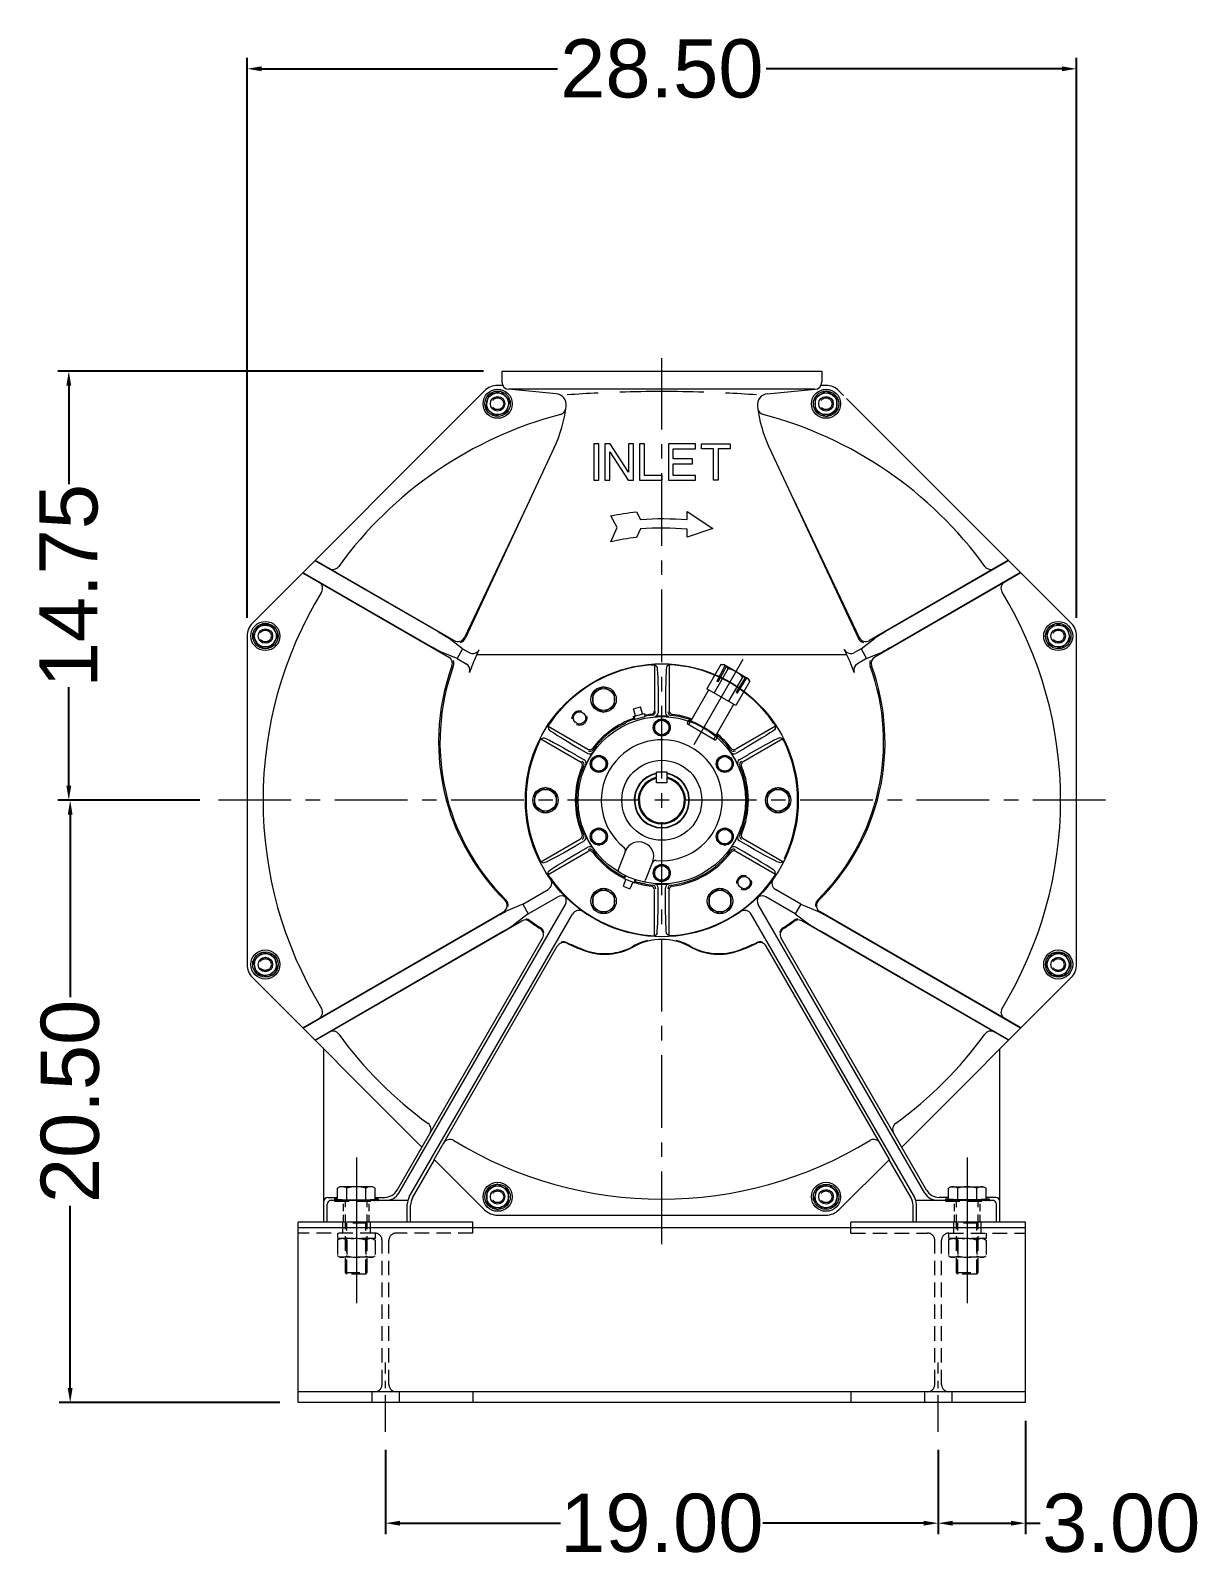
# Model space of a CAD drawing. Header units: inches. Extents: x -48 to 250, y -21 to 207.
# Drawn here: x 155.4 to 195.6, y 77.1 to 129.7 of the extents above; entities that cross this region are included whole.
import ezdxf

# ---------------------------------------------------------------- set-up
doc = ezdxf.new("R2010")
doc.units = ezdxf.units.IN
doc.header["$MEASUREMENT"] = 0
doc.linetypes.add('CENTER', pattern=[2, 1.25, -0.25, 0.25, -0.25])
doc.linetypes.add('HIDDEN', pattern=[0.375, 0.25, -0.125])
doc.layers.get('Defpoints').update_dxf_attribs({"lineweight": 5})
for name, color, linetype, lineweight in [('CEN', 3, 'CENTER', 5), ('CEN-HIDE', 3, 'CENTER', 5), ('HID', 6, 'HIDDEN', 5), ('HID-HIDE', 6, 'HIDDEN', 5), ('OBJ', 7, 'Continuous', 5)]:
    doc.layers.add(name, color=color, linetype=linetype, lineweight=lineweight)
doc.styles.get("Standard").update_dxf_attribs({"font": 'arial.ttf'})
doc.dimstyles.new('STANDARD 2 PLCS$0', dxfattribs={"dimtxt": 1, "dimasz": 0.5, "dimexe": 0.375, "dimexo": 0.625, "dimgap": 0.2, "dimtad": 0, "dimzin": 4, "dimdsep": 46, "dimtxsty": 'Standard', "dimcen": 0.09, "dimaunit": 1, "dimadec": 0, "dimazin": 1, "dimtfac": 1, "dimtofl": 0, "dimtmove": 0, "dimatfit": 3, "dimfxl": 1, "dimtolj": 1, "dimtzin": 4, "dimarcsym": 0})

# ---------------------------------------------------------------- blocks, each defined once
blk = doc.blocks.new('*D79')
at = {"color": 0, "lineweight": -2, "transparency": 16777216}
for p, q in [((167.646, 80.934), (167.646, 78.039)), ((186.646, 80.934), (186.646, 78.039)), ((168.146, 78.414), (173.669, 78.414)), ((186.146, 78.414), (180.623, 78.414))]:
    blk.add_line(p, q, dxfattribs=at)
at = {"color": 0, "transparency": 16777216}
for points in [[(168.146, 78.497), (168.146, 78.331), (167.646, 78.414)], [(186.146, 78.497), (186.146, 78.331), (186.646, 78.414)]]:
    blk.add_solid(points, dxfattribs=at)
at = {"layer": 'Defpoints', "color": 0, "transparency": 16777216}
for p in [(167.646, 81.559), (186.646, 81.559), (186.646, 78.414)]:
    blk.add_point(p, dxfattribs=at)
at = {"color": 0, "lineweight": 5, "transparency": 16777216, "insert": (177.146, 78.414), "char_height": 2, "attachment_point": 5}
blk.add_mtext('\\A1;19.00', dxfattribs=at)
blk = doc.blocks.new('*D80')
at = {"color": 0, "lineweight": -2, "transparency": 16777216}
for p, q in [((189.646, 81.934), (189.646, 78.039)), ((186.646, 80.934), (186.646, 78.039)), ((187.146, 78.414), (189.146, 78.414)), ((189.646, 78.414), (190.146, 78.414))]:
    blk.add_line(p, q, dxfattribs=at)
at = {"color": 0, "transparency": 16777216}
for points in [[(187.146, 78.497), (187.146, 78.331), (186.646, 78.414)], [(189.146, 78.497), (189.146, 78.331), (189.646, 78.414)]]:
    blk.add_solid(points, dxfattribs=at)
at = {"layer": 'Defpoints', "color": 0, "transparency": 16777216}
for p in [(189.646, 82.559), (186.646, 81.559), (189.646, 78.414)]:
    blk.add_point(p, dxfattribs=at)
at = {"color": 0, "lineweight": 5, "transparency": 16777216, "insert": (192.94, 78.414), "char_height": 2, "attachment_point": 5}
blk.add_mtext('\\A1;3.00', dxfattribs=at)
blk = doc.blocks.new('*D84')
at = {"color": 0, "lineweight": -2, "transparency": 16777216}
for p, q in [((171.021, 118.009), (156.387, 118.009)), ((156.762, 117.509), (156.762, 114.122)), ((156.762, 103.759), (156.762, 107.146)), ((161.264, 103.259), (156.387, 103.259))]:
    blk.add_line(p, q, dxfattribs=at)
at = {"color": 0, "transparency": 16777216}
for points in [[(156.679, 117.509), (156.845, 117.509), (156.762, 118.009)], [(156.679, 103.759), (156.845, 103.759), (156.762, 103.259)]]:
    blk.add_solid(points, dxfattribs=at)
at = {"layer": 'Defpoints', "color": 0, "transparency": 16777216}
for p in [(171.646, 118.009), (156.762, 103.259), (161.889, 103.259)]:
    blk.add_point(p, dxfattribs=at)
at = {"color": 0, "lineweight": 5, "transparency": 16777216, "insert": (156.762, 110.634), "char_height": 2, "attachment_point": 5, "rotation": 90}
blk.add_mtext('\\A1;14.75', dxfattribs=at)
blk = doc.blocks.new('*D85')
at = {"color": 0, "lineweight": -2, "transparency": 16777216}
for p, q in [((161.264, 103.259), (156.434, 103.259)), ((156.809, 102.759), (156.809, 96.497)), ((156.809, 83.059), (156.809, 89.321)), ((164.021, 82.559), (156.434, 82.559))]:
    blk.add_line(p, q, dxfattribs=at)
at = {"color": 0, "transparency": 16777216}
for points in [[(156.726, 102.759), (156.892, 102.759), (156.809, 103.259)], [(156.726, 83.059), (156.892, 83.059), (156.809, 82.559)]]:
    blk.add_solid(points, dxfattribs=at)
at = {"layer": 'Defpoints', "color": 0, "transparency": 16777216}
for p in [(161.889, 103.259), (156.809, 82.559), (164.646, 82.559)]:
    blk.add_point(p, dxfattribs=at)
at = {"color": 0, "lineweight": 5, "transparency": 16777216, "insert": (156.809, 92.909), "char_height": 2, "attachment_point": 5, "rotation": 90}
blk.add_mtext('\\A1;20.50', dxfattribs=at)
blk = doc.blocks.new('*D86')
at = {"color": 0, "lineweight": -2, "transparency": 16777216}
for p, q in [((162.889, 109.528), (162.889, 128.772)), ((163.389, 128.397), (173.558, 128.397)), ((190.903, 128.397), (180.734, 128.397)), ((191.403, 109.528), (191.403, 128.772))]:
    blk.add_line(p, q, dxfattribs=at)
at = {"color": 0, "transparency": 16777216}
for points in [[(163.389, 128.481), (163.389, 128.314), (162.889, 128.397)], [(190.903, 128.481), (190.903, 128.314), (191.403, 128.397)]]:
    blk.add_solid(points, dxfattribs=at)
at = {"layer": 'Defpoints', "color": 0, "transparency": 16777216}
for p in [(191.403, 128.397), (162.889, 108.903), (191.403, 108.903)]:
    blk.add_point(p, dxfattribs=at)
at = {"color": 0, "lineweight": 5, "transparency": 16777216, "insert": (177.146, 128.397), "char_height": 2, "attachment_point": 5}
blk.add_mtext('\\A1;28.50', dxfattribs=at)

msp = doc.modelspace()

# ---------------------------------------------------------------- linework, layer by layer
at = {"layer": 'CEN', "color": 5, "linetype": 'CENTER', "lineweight": 5, "ltscale": 2}
for p, q in [((177.146, 88.002), (177.146, 118.456)), ((192.403, 103.259), (161.889, 103.259))]:
    msp.add_line(p, q, dxfattribs=at)
at = {"layer": 'CEN', "color": 5, "linetype": 'Continuous', "lineweight": 5, "ltscale": 0.75}
msp.add_line((178.254, 105.178), (179.946, 108.109), dxfattribs=at)
at = {"layer": 'CEN', "color": 5, "lineweight": 5}
for p, q in [((167.646, 81.559), (167.646, 83.934)), ((186.646, 81.559), (186.646, 83.934))]:
    msp.add_line(p, q, dxfattribs=at)
at = {"layer": 'CEN-HIDE', "color": 5, "linetype": 'Continuous', "lineweight": 5, "ltscale": 2}
for p, q in [((166.646, 90.978), (166.646, 85.978)), ((187.646, 90.978), (187.646, 85.978))]:
    msp.add_line(p, q, dxfattribs=at)
at = {"layer": 'HID', "color": 7, "lineweight": 5, "ltscale": 0.375}
for p, q in [((176.184, 106.147), (176.217, 106.039)), ((176.535, 106.241), (176.561, 106.131)), ((175.861, 100.564), (175.906, 100.665)), ((176.198, 100.428), (176.237, 100.531))]:
    msp.add_line(p, q, dxfattribs=at)
at = {"layer": 'HID', "color": 7, "linetype": 'Continuous', "lineweight": 5}
for p, q in [((178.017, 105.892), (178.084, 106.008)), ((179.058, 105.446), (178.991, 105.329))]:
    msp.add_line(p, q, dxfattribs=at)
at = {"layer": 'HID', "color": 7, "lineweight": 5, "ltscale": 2}
for p, q in [((167.176, 82.934), (167.176, 82.559)), ((168.116, 82.934), (168.116, 82.559)), ((186.176, 82.934), (186.176, 82.559)), ((187.116, 82.934), (187.116, 82.559))]:
    msp.add_line(p, q, dxfattribs=at)
for centre in [(174.318, 106.087), (179.975, 100.43)]:
    msp.add_circle(centre, 0.25, dxfattribs=at)
at = {"layer": 'HID-HIDE', "color": 7, "linetype": 'Continuous', "lineweight": 5, "ltscale": 2}
for p, q in [((179.174, 107.926), (178.694, 107.094)), ((179.032, 107.338), (179.328, 107.888)), ((179.372, 107.863), (179.076, 107.313)), ((179.174, 107.926), (179.263, 107.926)), ((180.129, 107.426), (179.263, 107.926)), ((179.424, 107.782), (178.944, 106.95)), ((179.924, 107.493), (179.444, 106.661)), ((180.021, 107.488), (179.692, 106.957)), ((180.174, 107.349), (179.694, 106.517)), ((179.736, 106.932), (180.065, 107.463)), ((180.174, 107.349), (180.129, 107.426)), ((178.071, 105.861), (178.761, 107.056)), ((179.694, 106.517), (178.694, 107.094)), ((178.937, 105.361), (179.627, 106.556)), ((177.333, 104.229), (176.959, 104.229)), ((176.959, 103.855), (176.959, 104.229)), ((177.333, 103.855), (177.333, 104.229)), ((176.958, 103.855), (176.958, 104.049)), ((177.334, 103.855), (176.958, 103.855)), ((177.334, 103.855), (177.334, 104.049))]:
    msp.add_line(p, q, dxfattribs=at)
at = {"layer": 'HID-HIDE', "color": 7, "lineweight": 5, "ltscale": 2}
for p, q in [((173.234, 105.806), (173.248, 105.71)), ((172.984, 105.373), (173.075, 105.409)), ((165.896, 89.555), (165.896, 89.478)), ((165.896, 89.478), (167.396, 89.478)), ((165.997, 89.478), (165.997, 89.541)), ((166.271, 87.024), (166.271, 89.478)), ((166.321, 89.478), (166.321, 89.531)), ((166.971, 89.478), (166.971, 89.531)), ((167.021, 87.024), (167.021, 89.478)), ((167.296, 89.478), (167.296, 89.541)), ((167.396, 89.555), (167.396, 89.478)), ((186.896, 89.555), (186.896, 89.478)), ((186.896, 89.478), (188.396, 89.478)), ((186.997, 89.478), (186.997, 89.541)), ((187.271, 87.024), (187.271, 89.478)), ((187.321, 89.478), (187.321, 89.531)), ((187.971, 89.478), (187.971, 89.531)), ((188.021, 87.024), (188.021, 89.478)), ((188.296, 89.478), (188.296, 89.541)), ((188.396, 89.555), (188.396, 89.478)), ((167.279, 88.384), (164.646, 88.384)), ((165.997, 88.384), (165.997, 88.194)), ((166.176, 88.759), (166.176, 88.384)), ((167.021, 88.728), (166.271, 88.728)), ((166.318, 86.978), (166.318, 88.728)), ((166.974, 86.978), (166.974, 88.728)), ((167.116, 88.759), (167.116, 88.384)), ((167.296, 88.384), (167.296, 88.194)), ((170.646, 88.384), (168.014, 88.384)), ((170.646, 88.384), (170.646, 88.559)), ((183.646, 88.384), (183.646, 88.559)), ((183.646, 88.384), (186.279, 88.384)), ((186.997, 88.384), (186.997, 88.194)), ((187.014, 88.384), (189.646, 88.384)), ((187.176, 88.759), (187.176, 88.384)), ((188.021, 88.728), (187.271, 88.728)), ((187.318, 86.978), (187.318, 88.728)), ((187.974, 86.978), (187.974, 88.728)), ((188.116, 88.759), (188.116, 88.384)), ((188.296, 88.384), (188.296, 88.194)), ((166.084, 88.194), (165.997, 88.144)), ((167.296, 88.194), (165.997, 88.194)), ((165.997, 88.144), (165.997, 87.603)), ((166.321, 88.144), (166.321, 87.603)), ((166.971, 88.144), (166.971, 87.603)), ((167.209, 88.194), (167.296, 88.144)), ((167.296, 88.144), (167.296, 87.603)), ((167.529, 83.184), (167.529, 88.134)), ((167.764, 83.184), (167.764, 88.134)), ((186.529, 83.184), (186.529, 88.134)), ((186.764, 83.184), (186.764, 88.134)), ((188.296, 88.194), (186.997, 88.194)), ((187.084, 88.194), (186.997, 88.144)), ((186.997, 88.144), (186.997, 87.603)), ((187.321, 88.144), (187.321, 87.603)), ((187.971, 88.144), (187.971, 87.603)), ((188.209, 88.194), (188.296, 88.144)), ((188.296, 88.144), (188.296, 87.603)), ((166.084, 87.553), (165.997, 87.603)), ((167.209, 87.553), (166.084, 87.553)), ((167.209, 87.553), (167.296, 87.603)), ((187.084, 87.553), (186.997, 87.603)), ((188.209, 87.553), (187.084, 87.553)), ((188.209, 87.553), (188.296, 87.603)), ((166.271, 87.024), (167.021, 87.024)), ((166.318, 86.978), (166.271, 87.024)), ((166.974, 86.978), (166.318, 86.978)), ((166.974, 86.978), (167.021, 87.024)), ((187.271, 87.024), (188.021, 87.024)), ((187.318, 86.978), (187.271, 87.024)), ((187.974, 86.978), (187.318, 86.978)), ((187.974, 86.978), (188.021, 87.024)), ((170.646, 82.934), (170.646, 82.559)), ((183.646, 82.934), (183.646, 82.559))]:
    msp.add_line(p, q, dxfattribs=at)
at = {"layer": 'HID-HIDE', "color": 7, "linetype": 'Continuous', "lineweight": 5}
msp.add_line((178.017, 105.892), (178.991, 105.329), dxfattribs=at)
at = {"layer": 'HID-HIDE', "color": 7, "lineweight": 5}
for p, q in [((166.206, 88.759), (166.206, 89.478)), ((167.086, 88.759), (167.086, 89.478)), ((187.206, 88.759), (187.206, 89.478)), ((188.086, 88.759), (188.086, 89.478))]:
    msp.add_line(p, q, dxfattribs=at)
at = {"layer": 'HID-HIDE', "color": 7, "lineweight": 5, "ltscale": 2}
for centre in [(171.502, 116.886), (182.791, 116.886), (163.519, 108.903), (190.773, 108.903), (163.519, 97.614), (190.773, 97.614), (171.502, 89.632), (182.791, 89.632)]:
    msp.add_circle(centre, 0.202, dxfattribs=at)
at = {"layer": 'HID-HIDE', "color": 7, "linetype": 'Continuous', "lineweight": 5, "ltscale": 2}
for centre, radius, start, end in [((179.194, 107.671), 0.256, 25.6158, 85.6158), ((179.219, 106.849), 0.955, 42.412, 77.588), ((179.944, 107.238), 0.256, 34.3842, 94.3842), ((176.503, 102.145), 4.174, 52.255, 67.745), ((177.489, 103.852), 2.237, 72.9163, 74.5644), ((177.489, 103.852), 2.237, 45.4356, 47.0837), ((177.146, 103.259), 0.949, 101.3675, 78.6325), ((177.146, 103.259), 0.936, 101.5213, 78.4787), ((177.146, 103.259), 0.812, 103.3145, 76.6855), ((177.146, 103.259), 0.777, 103.9954, 76.0046)]:
    msp.add_arc(centre, radius, start, end, dxfattribs=at)
at = {"layer": 'HID-HIDE', "color": 7, "lineweight": 5, "ltscale": 2}
for centre, radius, start, end in [((167.279, 88.134), 0.25, 0, 90), ((168.014, 88.134), 0.25, 90, 180), ((186.279, 88.134), 0.25, 0, 90), ((187.014, 88.134), 0.25, 90, 180), ((166.159, 87.906), 0.288, 55.6158, 115.6158), ((166.646, 87.119), 1.075, 72.412, 107.588), ((167.133, 87.906), 0.288, 64.3842, 124.3842), ((187.159, 87.906), 0.288, 55.6158, 115.6158), ((187.646, 87.119), 1.075, 72.412, 107.588), ((188.133, 87.906), 0.288, 64.3842, 124.3842), ((166.159, 87.841), 0.288, 244.3842, 304.3842), ((166.646, 88.628), 1.075, 252.412, 287.588), ((167.133, 87.841), 0.288, 235.6158, 295.6158), ((187.159, 87.841), 0.288, 244.3842, 304.3842), ((187.646, 88.628), 1.075, 252.412, 287.588), ((188.133, 87.841), 0.288, 235.6158, 295.6158), ((167.279, 83.184), 0.25, 270, 0), ((168.014, 83.184), 0.25, 180, 270), ((186.279, 83.184), 0.25, 270, 0), ((187.014, 83.184), 0.25, 180, 270)]:
    msp.add_arc(centre, radius, start, end, dxfattribs=at)
for centre, start_param, end_param in [((173.307, 105.914), 4.720197, 6.242823), ((173.308, 105.908), -1.562988, -0.039232)]:
    msp.add_ellipse(centre, major_axis=(-0.073, -0.108), ratio=0.03491, start_param=start_param, end_param=end_param, dxfattribs=at)
at = {"layer": 'HID-HIDE', "color": 7, "lineweight": 5, "ltscale": 2, "extrusion": (0, 0, -1)}
for centre, start_param, end_param in [((172.927, 105.256), 4.720197, 6.242823), ((172.933, 105.258), -1.562988, -0.039232)]:
    msp.add_ellipse(centre, major_axis=(0.058, 0.117), ratio=0.03491, start_param=start_param, end_param=end_param, dxfattribs=at)
at = {"layer": 'OBJ', "color": 7, "lineweight": 5}
for p, q in [((171.646, 118.009), (182.646, 118.009)), ((171.646, 118.009), (182.646, 118.009)), ((171.646, 118.009), (171.646, 117.634)), ((182.646, 118.009), (182.646, 117.634)), ((171.056, 117.331), (163.073, 109.349)), ((171.676, 117.516), (171.502, 117.516)), ((173.519, 117.227), (171.872, 117.385)), ((182.396, 117.384), (171.896, 117.384)), ((180.773, 117.227), (182.42, 117.385)), ((182.791, 117.516), (182.617, 117.516)), ((183.396, 117.172), (183.236, 117.331)), ((191.219, 109.349), (183.496, 117.071)), ((173.451, 115.377), (170.402, 108.837)), ((180.841, 115.377), (183.891, 108.837)), ((172.624, 113.602), (170.359, 108.854)), ((181.669, 113.602), (183.933, 108.854)), ((164.805, 111.08), (169.824, 108.182)), ((164.812, 111.087), (169.173, 108.569)), ((165.222, 111.497), (169.453, 109.055)), ((165.229, 111.505), (170.009, 108.746)), ((189.063, 111.505), (184.284, 108.746)), ((189.488, 111.08), (184.468, 108.182)), ((189.07, 111.497), (184.839, 109.055)), ((189.48, 111.087), (185.119, 108.569)), ((162.889, 108.903), (162.889, 97.614)), ((191.403, 97.614), (191.403, 108.903)), ((170.297, 108.463), (169.838, 108.818)), ((170.297, 108.463), (170.107, 108.134)), ((170.297, 108.463), (170.521, 108.334)), ((170.773, 108.231), (170.873, 108.445)), ((183.519, 108.231), (183.42, 108.445)), ((183.995, 108.463), (183.771, 108.334)), ((183.995, 108.463), (184.454, 108.818)), ((183.995, 108.463), (184.185, 108.134)), ((170.107, 108.134), (169.57, 108.354)), ((170.107, 108.134), (170.423, 107.952)), ((183.506, 108.259), (170.784, 108.259)), ((176.896, 107.92), (176.973, 107.86)), ((176.896, 107.917), (176.896, 106.341)), ((177.396, 107.92), (177.32, 107.86)), ((177.396, 107.917), (177.396, 106.341)), ((184.185, 108.134), (183.869, 107.952)), ((184.185, 108.134), (184.722, 108.354)), ((176.174, 106.403), (176.416, 106.468)), ((176.239, 106.162), (176.174, 106.403)), ((176.48, 106.226), (176.416, 106.468)), ((177.021, 106.611), (177.021, 106.266)), ((177.271, 106.611), (177.271, 106.266)), ((173.234, 105.806), (173.248, 105.71)), ((173.237, 105.804), (174.602, 105.016)), ((176.167, 106.142), (176.553, 106.246)), ((176.167, 106.142), (176.197, 106.039)), ((176.553, 106.246), (176.577, 106.141)), ((181.055, 105.804), (179.69, 105.016)), ((181.058, 105.806), (181.044, 105.71)), ((172.984, 105.373), (173.075, 105.409)), ((172.987, 105.371), (174.352, 104.583)), ((181.305, 105.371), (179.94, 104.583)), ((181.308, 105.373), (181.218, 105.409)), ((174.181, 104.826), (174.479, 104.654)), ((174.306, 105.043), (174.604, 104.871)), ((179.987, 105.043), (179.688, 104.871)), ((180.112, 104.826), (179.813, 104.654)), ((172.987, 101.146), (174.352, 101.934)), ((174.181, 101.691), (174.479, 101.863)), ((174.306, 101.475), (174.604, 101.647)), ((175.912, 101.54), (175.642, 100.871)), ((179.987, 101.475), (179.688, 101.647)), ((180.112, 101.691), (179.813, 101.863)), ((181.305, 101.146), (179.94, 101.934)), ((172.984, 101.145), (173.075, 101.108)), ((173.237, 100.713), (174.602, 101.501)), ((176.84, 101.165), (176.569, 100.496)), ((181.055, 100.713), (179.69, 101.501)), ((181.308, 101.145), (181.218, 101.108)), ((173.234, 100.712), (173.248, 100.808)), ((175.914, 100.543), (175.82, 100.311)), ((175.844, 100.571), (175.889, 100.673)), ((175.844, 100.571), (176.215, 100.421)), ((176.215, 100.421), (176.254, 100.526)), ((181.058, 100.712), (181.044, 100.808)), ((172.368, 99.689), (173.237, 100.191)), ((175.82, 100.311), (176.052, 100.217)), ((176.146, 100.449), (176.052, 100.217)), ((176.896, 98.601), (176.896, 100.177)), ((177.021, 99.907), (177.021, 100.251)), ((177.271, 99.907), (177.271, 100.251)), ((177.396, 98.601), (177.396, 100.177)), ((181.924, 99.689), (181.055, 100.191)), ((172.368, 99.689), (171.793, 99.447)), ((172.368, 99.689), (172.558, 99.36)), ((172.558, 99.36), (173.568, 99.943)), ((181.734, 99.36), (180.724, 99.943)), ((181.924, 99.689), (181.734, 99.36)), ((181.924, 99.689), (182.499, 99.447)), ((164.805, 95.438), (171.706, 99.422)), ((164.812, 95.43), (171.393, 99.23)), ((165.229, 95.013), (172.331, 99.113)), ((172.558, 99.36), (172.061, 98.983)), ((181.734, 99.36), (182.231, 98.983)), ((189.063, 95.013), (181.962, 99.113)), ((189.488, 95.438), (182.586, 99.422)), ((189.48, 95.43), (182.899, 99.23)), ((165.222, 95.02), (171.674, 98.745)), ((176.896, 98.597), (176.973, 98.657)), ((177.396, 98.597), (177.32, 98.657)), ((189.07, 95.02), (182.619, 98.745)), ((165.533, 88.759), (165.533, 94.709)), ((188.76, 88.759), (188.76, 94.709)), ((168.577, 89.594), (169.335, 90.907)), ((169.325, 90.917), (171.056, 89.186)), ((183.236, 89.186), (184.967, 90.917)), ((185.716, 89.594), (184.958, 90.907)), ((166.084, 89.978), (165.997, 89.927)), ((167.209, 89.978), (166.084, 89.978)), ((167.209, 89.978), (167.296, 89.927)), ((187.084, 89.978), (186.997, 89.927)), ((187.084, 89.978), (188.209, 89.978)), ((188.209, 89.978), (188.296, 89.927)), ((165.663, 89.609), (165.997, 89.609)), ((168.414, 89.509), (165.776, 89.509)), ((165.997, 89.541), (165.997, 89.927)), ((166.321, 89.531), (166.321, 89.927)), ((166.971, 89.531), (166.971, 89.927)), ((167.296, 89.541), (167.296, 89.927)), ((167.296, 89.609), (167.611, 89.609)), ((188.516, 89.509), (185.878, 89.509)), ((186.997, 89.609), (186.682, 89.609)), ((186.997, 89.541), (186.997, 89.927)), ((187.321, 89.531), (187.321, 89.927)), ((187.971, 89.531), (187.971, 89.927)), ((188.296, 89.541), (188.296, 89.927)), ((188.63, 89.609), (188.296, 89.609)), ((165.646, 88.759), (165.646, 89.379)), ((168.396, 88.759), (168.396, 89.375)), ((168.51, 88.759), (168.51, 89.344)), ((171.502, 89.002), (182.791, 89.002)), ((185.783, 88.759), (185.783, 89.344)), ((185.896, 88.759), (185.896, 89.375)), ((188.646, 88.759), (188.646, 89.379)), ((164.646, 82.559), (164.646, 88.759)), ((170.646, 88.759), (164.646, 88.759)), ((189.646, 88.559), (164.646, 88.559)), ((170.646, 88.559), (170.646, 88.759)), ((189.646, 88.759), (183.646, 88.759)), ((183.646, 88.559), (183.646, 88.759)), ((189.646, 82.559), (189.646, 88.759)), ((189.646, 82.934), (164.646, 82.934)), ((189.646, 82.559), (164.646, 82.559))]:
    msp.add_line(p, q, dxfattribs=at)
at = {"layer": 'OBJ', "lineweight": 5}
for p, q in [((168.102, 89.759), (173.83, 99.681)), ((186.191, 89.759), (180.462, 99.681)), ((168.463, 89.625), (174.078, 99.35)), ((185.829, 89.625), (180.214, 99.35)), ((168.044, 89.859), (173.042, 98.516)), ((186.249, 89.859), (181.25, 98.516)), ((169.325, 90.917), (173.554, 98.242)), ((184.967, 90.917), (180.738, 98.242)), ((163.073, 97.169), (168.9, 91.342)), ((185.392, 91.342), (191.219, 97.169))]:
    msp.add_line(p, q, dxfattribs=at)
at = {"layer": 'OBJ', "color": 7, "lineweight": 5}
for points in [[(183.166, 117.102), (182.791, 117.319), (182.416, 117.102), (182.416, 116.669), (182.791, 116.453), (183.166, 116.669)], [(171.614, 117.304), (171.195, 117.192), (171.083, 116.774), (171.39, 116.468), (171.808, 116.58), (171.92, 116.998)], [(174.98, 114.259), (174.98, 115.509), (174.813, 115.509), (174.813, 114.259)], [(176.171, 114.259), (176.171, 115.509), (176.005, 115.509), (176.005, 114.538), (175.371, 115.509), (175.188, 115.509), (175.188, 114.259), (175.355, 114.259), (175.355, 115.229), (175.988, 114.259)], [(177.163, 114.259), (177.163, 114.425), (176.546, 114.425), (176.546, 115.509), (176.38, 115.509), (176.38, 114.259)], [(178.305, 114.259), (178.305, 114.425), (177.538, 114.425), (177.538, 114.821), (178.205, 114.821), (178.205, 114.988), (177.538, 114.988), (177.538, 115.342), (178.305, 115.342), (178.305, 115.509), (177.371, 115.509), (177.371, 114.259)], [(178.921, 114.259), (178.921, 115.342), (178.513, 115.342), (178.513, 115.509), (179.496, 115.509), (179.496, 115.342), (179.088, 115.342), (179.088, 114.259)], [(163.302, 109.278), (163.086, 108.903), (163.302, 108.528), (163.735, 108.528), (163.952, 108.903), (163.735, 109.278)], [(191.192, 108.791), (191.08, 109.21), (190.661, 109.322), (190.355, 109.015), (190.467, 108.597), (190.885, 108.485)], [(175.521, 106.939), (175.146, 107.156), (174.771, 106.939), (174.771, 106.506), (175.146, 106.29), (175.521, 106.506)], [(176.896, 105.614), (177.146, 105.47), (177.396, 105.614), (177.396, 105.903), (177.146, 106.047), (176.896, 105.903)], [(174.981, 104.22), (175.231, 104.364), (175.231, 104.653), (174.981, 104.797), (174.731, 104.653), (174.731, 104.364)], [(179.061, 104.653), (179.061, 104.364), (179.311, 104.22), (179.561, 104.364), (179.561, 104.653), (179.311, 104.797)], [(173.146, 103.692), (172.771, 103.475), (172.771, 103.042), (173.146, 102.826), (173.521, 103.042), (173.521, 103.475)], [(181.146, 102.826), (181.521, 103.042), (181.521, 103.475), (181.146, 103.692), (180.771, 103.475), (180.771, 103.042)], [(175.231, 101.864), (175.231, 102.153), (174.981, 102.297), (174.731, 102.153), (174.731, 101.864), (174.981, 101.72)], [(179.311, 102.297), (179.061, 102.153), (179.061, 101.864), (179.311, 101.72), (179.561, 101.864), (179.561, 102.153)], [(177.396, 100.903), (177.146, 101.047), (176.896, 100.903), (176.896, 100.614), (177.146, 100.47), (177.396, 100.614)], [(174.771, 100.011), (174.771, 99.578), (175.146, 99.362), (175.521, 99.578), (175.521, 100.011), (175.146, 100.228)], [(178.771, 99.578), (179.146, 99.362), (179.521, 99.578), (179.521, 100.011), (179.146, 100.228), (178.771, 100.011)], [(163.101, 97.726), (163.213, 97.308), (163.631, 97.196), (163.937, 97.502), (163.825, 97.92), (163.407, 98.032)], [(190.99, 97.239), (191.206, 97.614), (190.99, 97.989), (190.557, 97.989), (190.34, 97.614), (190.557, 97.239)], [(171.127, 89.415), (171.502, 89.199), (171.877, 89.415), (171.877, 89.848), (171.502, 90.065), (171.127, 89.848)], [(182.679, 89.213), (183.097, 89.325), (183.209, 89.744), (182.903, 90.05), (182.485, 89.938), (182.373, 89.519)]]:
    msp.add_lwpolyline(points, close=True, dxfattribs=at)
msp.add_lwpolyline([(176.408, 112.913, -0.036382), (178.021, 112.903), (178.021, 113.179), (178.896, 112.596), (178.021, 112.297), (178.021, 112.574, 0.037468), (176.409, 112.585), (176.271, 112.292, 0.021139), (175.396, 112.144), (175.615, 112.633), (175.396, 113.037, -0.01947), (176.271, 113.173)], format="xyb", close=True, dxfattribs=at)
for centre, radius in [((171.502, 116.886), 0.5), ((171.502, 116.886), 0.436), ((182.791, 116.886), 0.5), ((182.791, 116.886), 0.436), ((171.502, 116.886), 0.375), ((171.502, 116.886), 0.25), ((182.791, 116.886), 0.375), ((182.791, 116.886), 0.25), ((163.519, 108.903), 0.5), ((163.519, 108.903), 0.436), ((163.519, 108.903), 0.375), ((163.519, 108.903), 0.25), ((190.773, 108.903), 0.5), ((190.773, 108.903), 0.436), ((190.773, 108.903), 0.375), ((190.773, 108.903), 0.25), ((177.146, 103.259), 4.69), ((175.146, 106.723), 0.436), ((175.146, 106.723), 0.375), ((174.318, 106.087), 0.211), ((177.146, 103.259), 2.875), ((177.146, 105.759), 0.293), ((177.146, 105.759), 0.25), ((174.981, 104.509), 0.293), ((174.981, 104.509), 0.25), ((179.311, 104.509), 0.293), ((179.311, 104.509), 0.25), ((177.146, 103.259), 1.375), ((173.146, 103.259), 0.436), ((181.146, 103.259), 0.436), ((173.146, 103.259), 0.375), ((181.146, 103.259), 0.375), ((174.981, 102.009), 0.293), ((174.981, 102.009), 0.25), ((179.311, 102.009), 0.293), ((179.311, 102.009), 0.25), ((177.146, 100.759), 0.293), ((177.146, 100.759), 0.25), ((179.975, 100.43), 0.211), ((175.146, 99.795), 0.436), ((175.146, 99.795), 0.375), ((179.146, 99.795), 0.436), ((179.146, 99.795), 0.375), ((163.519, 97.614), 0.5), ((163.519, 97.614), 0.436), ((163.519, 97.614), 0.375), ((163.519, 97.614), 0.25), ((190.773, 97.614), 0.5), ((190.773, 97.614), 0.436), ((190.773, 97.614), 0.375), ((190.773, 97.614), 0.25), ((171.502, 89.632), 0.5), ((171.502, 89.632), 0.436), ((171.502, 89.632), 0.375), ((182.791, 89.632), 0.5), ((182.791, 89.632), 0.436), ((182.791, 89.632), 0.375), ((171.502, 89.632), 0.25), ((182.791, 89.632), 0.25)]:
    msp.add_circle(centre, radius, dxfattribs=at)
for centre, radius, start, end in [((171.502, 116.886), 0.63, 90, 135), ((171.896, 117.634), 0.25, 180, 270), ((182.396, 117.634), 0.25, 270, 0), ((182.791, 116.886), 0.63, 45, 90), ((169.146, 117.384), 4.75, 335, 352.9631), ((173.483, 116.849), 0.38, 352.9631, 84.5364), ((177.146, 70.596), 46.709, 92.6907, 93.9946), ((177.146, 70.596), 46.709, 88.23, 91.77), ((177.146, 70.596), 46.709, 86.0054, 87.3093), ((180.809, 116.849), 0.38, 95.4636, 187.0369), ((185.146, 117.384), 4.75, 187.0369, 205), ((177.146, 103.259), 13.708, 104.7065, 144.1077), ((173.603, 116.76), 0.25, 284.7065, 352.0208), ((180.69, 116.76), 0.25, 187.9792, 255.2935), ((177.146, 103.259), 13.708, 35.8923, 75.2935), ((165.838, 111.442), 0.25, 240, 324.1077), ((188.454, 111.442), 0.25, 215.8923, 300), ((165.238, 110.541), 0.25, 328.5529, 60), ((189.054, 110.541), 0.25, 120, 211.4471), ((177.146, 103.259), 13.708, 148.5529, 211.4471), ((177.146, 103.259), 13.708, 328.5529, 31.4471), ((163.519, 108.903), 0.63, 135, 180), ((190.773, 108.903), 0.63, 0, 45), ((170.134, 108.962), 0.25, 240, 334.5023), ((170.134, 108.962), 0.296, 285.9697, 335), ((170.646, 108.55), 0.25, 240, 334.9978), ((183.646, 108.55), 0.25, 205.0022, 300), ((184.159, 108.962), 0.296, 205, 254.0303), ((184.159, 108.962), 0.25, 205.4977, 300), ((177.146, 105.259), 7.674, 160.0264, 195.1073), ((177.146, 105.259), 7.625, 160.0264, 225.2749), ((169.699, 107.965), 0.25, 340.0264, 60), ((169.699, 107.965), 0.299, 340.0264, 20.0132), ((170.298, 107.735), 0.25, 340.1182, 60), ((177.146, 105.259), 7.032, 154.9978, 160.1182), ((177.146, 103.259), 4.668, 94.5972, 145.4028), ((177.146, 103.259), 4.668, 34.5972, 85.4028), ((177.146, 105.259), 7.625, 314.7251, 19.9736), ((177.146, 105.259), 7.032, 19.8818, 25.0022), ((183.994, 107.735), 0.25, 120, 199.8818), ((184.593, 107.965), 0.299, 159.9868, 199.9736), ((184.593, 107.965), 0.25, 120, 199.9736), ((177.146, 105.259), 7.674, 18.0858, 19.9736), ((177.146, 105.259), 7.674, 344.8927, 18.0858), ((176.766, 106.341), 0.13, 277.0288, 0), ((176.796, 106.314), 0.13, 276.5342, 0), ((177.482, 106.302), 0.13, 180, 263.6961), ((177.526, 106.341), 0.13, 180, 262.9712), ((177.146, 103.259), 2.975, 108.8129, 142.9712), ((177.146, 103.259), 2.932, 117.1825, 143.6961), ((177.146, 103.259), 2.975, 97.0288, 101.1871), ((177.146, 103.259), 2.945, 96.5342, 101.166), ((176.891, 106.266), 0.13, 274.8465, 0), ((177.146, 103.259), 2.888, 85.1535, 94.8465), ((177.401, 106.266), 0.13, 180, 265.1535), ((177.146, 103.259), 2.932, 69.8204, 83.6961), ((177.146, 103.259), 2.975, 69.6743, 82.9712), ((177.146, 103.259), 4.668, 154.5972, 205.4028), ((177.146, 103.259), 2.079, 264.5736, 231.4264), ((177.146, 103.259), 2.932, 36.3039, 50.1796), ((177.146, 103.259), 2.975, 37.0288, 50.3257), ((177.146, 103.259), 4.668, 334.5972, 25.4028), ((177.146, 103.259), 2.888, 145.1535, 154.8465), ((174.667, 105.129), 0.13, 240, 322.9712), ((174.669, 104.983), 0.13, 240, 325.1535), ((174.679, 105.071), 0.13, 240, 323.6961), ((179.613, 105.071), 0.13, 216.3039, 300), ((177.146, 103.259), 2.888, 25.1535, 34.8465), ((179.623, 104.983), 0.13, 214.8465, 300), ((179.625, 105.129), 0.13, 217.0288, 300), ((177.146, 103.259), 2.975, 157.0288, 202.9712), ((177.146, 103.259), 2.932, 156.3039, 203.6961), ((174.287, 104.471), 0.13, 337.0288, 60), ((174.343, 104.489), 0.13, 336.3039, 60), ((174.414, 104.542), 0.13, 334.8465, 60), ((179.878, 104.542), 0.13, 120, 205.1535), ((179.95, 104.489), 0.13, 120, 203.6961), ((177.146, 103.259), 2.932, 336.3039, 23.6961), ((180.005, 104.471), 0.13, 120, 202.9712), ((177.146, 103.259), 2.975, 337.0288, 22.9712), ((177.128, 105.281), 7.662, 195.3058, 225.492), ((177.165, 105.281), 7.662, 314.508, 344.6942), ((174.287, 102.047), 0.13, 300, 22.9712), ((174.343, 102.028), 0.13, 300, 23.6961), ((179.95, 102.028), 0.13, 156.3039, 240), ((180.005, 102.047), 0.13, 157.0288, 240), ((174.414, 101.976), 0.13, 300, 25.1535), ((177.146, 103.259), 2.888, 205.1535, 214.8465), ((174.669, 101.534), 0.13, 34.8465, 120), ((174.679, 101.446), 0.13, 36.3039, 120), ((175.769, 101.532), 0.13, 338, 51.4264), ((179.613, 101.446), 0.13, 60, 143.6961), ((177.146, 103.259), 2.888, 325.1535, 334.8465), ((179.623, 101.534), 0.13, 60, 145.1535), ((179.878, 101.976), 0.13, 154.8465, 240), ((174.667, 101.389), 0.13, 37.0288, 120), ((177.146, 103.259), 2.975, 217.0288, 244.1524), ((177.146, 103.259), 2.932, 216.3039, 244.1211), ((176.937, 101.06), 0.13, 84.5736, 158), ((177.146, 103.259), 2.932, 276.3039, 323.6961), ((177.146, 103.259), 2.975, 277.0288, 322.9712), ((179.625, 101.389), 0.13, 60, 142.9712), ((173.112, 100.407), 0.25, 300, 35.2582), ((177.146, 103.259), 4.668, 214.5972, 265.4028), ((175.7, 100.847), 0.063, 158, 239.0597), ((176.511, 100.519), 0.063, 256.9403, 338), ((177.146, 103.259), 4.668, 274.5972, 325.4028), ((181.18, 100.407), 0.25, 144.7418, 240), ((173.693, 99.726), 0.25, 57.9799, 120), ((177.146, 103.259), 2.975, 251.8476, 262.9712), ((177.146, 103.259), 2.932, 251.8789, 263.6961), ((176.766, 100.177), 0.13, 0, 82.9712), ((176.81, 100.216), 0.13, 0, 83.6961), ((176.891, 100.251), 0.13, 0, 85.1535), ((177.146, 103.259), 2.888, 265.1535, 274.8465), ((177.401, 100.251), 0.13, 94.8465, 180), ((177.482, 100.216), 0.13, 96.3039, 180), ((177.526, 100.177), 0.13, 97.0288, 180), ((180.599, 99.726), 0.25, 60, 122.0201), ((171.581, 99.639), 0.25, 300, 45.492), ((171.581, 99.639), 0.284, 352.7393, 45.4786), ((173.614, 99.806), 0.25, 330, 32.0201), ((174.295, 99.225), 0.25, 54.7418, 150), ((179.998, 99.225), 0.25, 30, 125.2582), ((180.679, 99.806), 0.25, 147.9799, 210), ((182.711, 99.639), 0.284, 134.5214, 187.2607), ((182.711, 99.639), 0.25, 134.508, 240), ((172.456, 98.896), 0.25, 53.8074, 120), ((172.456, 98.896), 0.28, 53.41, 86.705), ((177.128, 105.281), 7.662, 233.8074, 237.0608), ((177.146, 105.259), 7.625, 233.61, 236.8527), ((177.146, 105.259), 7.625, 303.1334, 306.39), ((177.165, 105.281), 7.662, 302.9392, 306.1926), ((181.837, 98.896), 0.28, 93.295, 126.59), ((181.837, 98.896), 0.25, 60, 126.1926), ((172.826, 98.641), 0.25, 330, 57.0608), ((172.826, 98.641), 0.278, 13.525, 57.0501), ((173.771, 98.117), 0.274, 64.52, 107.26), ((177.146, 96.5), 2, 104.3615, 119.3579), ((177.146, 96.5), 1.978, 60.6421, 119.3579), ((177.146, 96.5), 2, 60.6421, 75.6385), ((180.522, 98.117), 0.274, 72.74, 115.48), ((181.467, 98.641), 0.278, 122.9499, 166.475), ((181.467, 98.641), 0.25, 122.9392, 210), ((173.771, 98.117), 0.25, 64.8924, 150), ((177.128, 105.281), 7.662, 244.8924, 249.7846), ((177.146, 105.259), 7.625, 244.7083, 249.5964), ((175.185, 99.987), 2.022, 249.5964, 299.3579), ((175.185, 99.987), 2, 249.5964, 299.3579), ((179.107, 99.987), 2.022, 240.6421, 290.4036), ((179.107, 99.987), 2, 240.6421, 290.4036), ((177.146, 105.259), 7.625, 290.4036, 295.2917), ((177.165, 105.281), 7.662, 290.2154, 295.1076), ((180.522, 98.117), 0.25, 30, 115.1076), ((163.519, 97.614), 0.63, 180, 225), ((190.773, 97.614), 0.63, 315, 0), ((165.238, 95.977), 0.25, 300, 31.4471), ((189.054, 95.977), 0.25, 148.5529, 240), ((165.838, 95.076), 0.25, 35.8923, 120), ((177.146, 103.259), 13.708, 215.8923, 234.1077), ((177.146, 103.259), 13.708, 305.8923, 324.1077), ((188.454, 95.076), 0.25, 60, 144.1077), ((168.963, 91.951), 0.25, 330, 54.1077), ((185.329, 91.951), 0.25, 125.8923, 210), ((169.864, 91.351), 0.25, 58.5529, 150), ((177.146, 103.259), 13.708, 238.5529, 301.4471), ((184.428, 91.351), 0.25, 30, 121.4471), ((166.159, 89.69), 0.288, 55.6158, 115.6158), ((166.646, 88.903), 1.075, 72.412, 107.588), ((167.133, 89.69), 0.288, 64.3842, 124.3842), ((187.159, 89.69), 0.288, 55.6158, 115.6158), ((187.646, 88.903), 1.075, 72.412, 107.588), ((188.133, 89.69), 0.288, 64.3842, 124.3842), ((165.663, 89.479), 0.13, 90, 180), ((165.776, 89.379), 0.13, 90, 180), ((167.611, 90.109), 0.5, 270, 330), ((167.669, 90.009), 0.5, 270, 330), ((168.896, 89.375), 0.5, 150, 180), ((169.01, 89.344), 0.5, 150, 180), ((185.283, 89.344), 0.5, 0, 30), ((185.396, 89.375), 0.5, 0, 30), ((186.624, 90.009), 0.5, 210, 270), ((186.682, 90.109), 0.5, 210, 270), ((188.516, 89.379), 0.13, 0, 90), ((188.63, 89.479), 0.13, 0, 90), ((171.502, 89.632), 0.63, 225, 270), ((182.791, 89.632), 0.63, 270, 315)]:
    msp.add_arc(centre, radius, start, end, dxfattribs=at)
at = {"layer": 'OBJ', "color": 7, "lineweight": 5, "extrusion": (0, 0, -1)}
for centre, major_axis, ratio, start_param, end_param in [((169.445, 109.04), (0.405, -0.234), 0.036348, 4.712389, 6.020314), ((185.111, 108.584), (-0.405, -0.234), 0.036348, 4.712389, 6.020314), ((176.766, 107.911), (0.13, 0.009), 0.03491, 4.720197, 6.242823), ((176.771, 107.907), (0.13, 0.009), 0.03491, -1.562988, -0.039232), ((176.971, 106.611), (0, -1.25), 0.040064, 3.172998, 4.712389), ((176.387, 106.09), (-0.19, -0.051), 0.066127, 3.141593, 6.283185), ((180.984, 105.908), (0.073, -0.108), 0.03491, -1.562988, -0.039232), ((180.985, 105.914), (0.073, -0.108), 0.03491, 4.720197, 6.242823), ((172.927, 105.256), (0.058, 0.117), 0.03491, 4.720197, 6.242823), ((172.933, 105.258), (0.058, 0.117), 0.03491, -1.562988, -0.039232), ((174.156, 104.783), (1.083, -0.625), 0.040064, 3.172998, 4.712389), ((179.962, 105.086), (-1.083, -0.625), 0.040064, 3.172998, 4.712389), ((180.137, 101.734), (-1.083, 0.625), 0.040064, 3.172998, 4.712389), ((174.331, 101.431), (1.083, 0.625), 0.040064, 3.172998, 4.712389), ((173.307, 100.603), (-0.073, 0.108), 0.03491, 4.720197, 6.242823), ((173.308, 100.61), (-0.073, 0.108), 0.03491, -1.562988, -0.039232), ((171.402, 99.215), (0.41, 0.236), 0.035942, 4.712389, 6.005063), ((177.321, 99.907), (0, 1.25), 0.040064, 3.172998, 4.712389), ((182.627, 98.759), (-0.41, 0.236), 0.035942, 4.712389, 6.005063), ((177.521, 98.61), (-0.13, -0.009), 0.03491, -1.562988, -0.039232), ((177.526, 98.606), (-0.13, -0.009), 0.03491, 4.720197, 6.242823), ((187.646, 89.555), (0.75, 0), 0.034921, 5.759587, 9.948377)]:
    msp.add_ellipse(centre, major_axis=major_axis, ratio=ratio, start_param=start_param, end_param=end_param, dxfattribs=at)
at = {"layer": 'OBJ', "color": 7, "lineweight": 5}
for centre, major_axis, ratio, start_param, end_param in [((184.848, 109.04), (-0.405, -0.234), 0.036348, 4.712389, 6.020314), ((169.182, 108.584), (0.405, -0.234), 0.036348, 4.712389, 6.020314), ((177.321, 106.611), (0, -1.25), 0.040064, 3.172998, 4.712389), ((177.521, 107.907), (-0.13, 0.009), 0.03491, -1.562988, -0.039232), ((177.526, 107.911), (-0.13, 0.009), 0.03491, 4.720197, 6.242823), ((173.307, 105.914), (-0.073, -0.108), 0.03491, 4.720197, 6.242823), ((173.308, 105.908), (-0.073, -0.108), 0.03491, -1.562988, -0.039232), ((175.804, 105.872), (0.12, 0.058), 0.045475, 4.71238, 6.180605), ((176.396, 106.06), (0.474, 0.138), 0.091136, 1.979166, 3.006393), ((174.331, 105.086), (1.083, -0.625), 0.040064, 3.172998, 4.712389), ((180.137, 104.783), (-1.083, -0.625), 0.040064, 3.172998, 4.712389), ((181.359, 105.258), (-0.058, 0.117), 0.03491, -1.562988, -0.039232), ((181.365, 105.256), (-0.058, 0.117), 0.03491, 4.720197, 6.242823), ((174.156, 101.734), (1.083, 0.625), 0.040064, 3.172998, 4.712389), ((176.376, 101.352), (-0.464, 0.187), 0.937721, 3.141593, 6.283185), ((172.927, 101.262), (0.058, -0.117), 0.03491, 4.720197, 6.242823), ((172.933, 101.259), (0.058, -0.117), 0.03491, -1.562988, -0.039232), ((179.962, 101.431), (-1.083, 0.625), 0.040064, 3.172998, 4.712389), ((180.984, 100.61), (0.073, 0.108), 0.03491, -1.562988, -0.039232), ((180.985, 100.603), (0.073, 0.108), 0.03491, 4.720197, 6.242823), ((176.971, 99.907), (0, 1.25), 0.040064, 3.172998, 4.712389), ((182.89, 99.215), (-0.41, 0.236), 0.035942, 4.712389, 6.005063), ((171.665, 98.759), (0.41, 0.236), 0.035942, 4.712389, 6.005063), ((176.766, 98.606), (0.13, -0.009), 0.03491, 4.720197, 6.242823), ((176.771, 98.61), (0.13, -0.009), 0.03491, -1.562988, -0.039232), ((166.646, 89.555), (-0.75, 0), 0.034921, 5.759587, 9.948377)]:
    msp.add_ellipse(centre, major_axis=major_axis, ratio=ratio, start_param=start_param, end_param=end_param, dxfattribs=at)

# ---------------------------------------------------------------- dimensions: what is measured, and where the dimension line sits
at = {"lineweight": 5}
for base, p1, p2, text, picture, middle in [((191.403, 128.397), (162.889, 108.903), (191.403, 108.903), '28.50', '*D86', (177.146, 128.397)), ((189.646, 78.414), (186.646, 81.559), (189.646, 82.559), '3.00', '*D80', (192.94, 78.414)), ((186.646, 78.414), (167.646, 81.559), (186.646, 81.559), '19.00', '*D79', (177.146, 78.414))]:
    dim = msp.add_linear_dim(base=base, p1=p1, p2=p2, text=text, dimstyle='STANDARD 2 PLCS$0', override={"dimtxt": 2, "dimpost": '\\X'}, dxfattribs=at)
    dim.commit()
    dim.dimension.update_dxf_attribs({"geometry": picture, "text_midpoint": middle})
for base, p1, p2, text, picture, middle in [((156.762, 103.259), (171.646, 118.009), (161.889, 103.259), '14.75', '*D84', (156.762, 110.634)), ((156.809, 82.559), (161.889, 103.259), (164.646, 82.559), '20.50', '*D85', (156.809, 92.909))]:
    dim = msp.add_linear_dim(base=base, p1=p1, p2=p2, angle=90, text=text, dimstyle='STANDARD 2 PLCS$0', override={"dimtxt": 2, "dimpost": '\\X'}, dxfattribs=at)
    dim.commit()
    dim.dimension.update_dxf_attribs({"geometry": picture, "text_midpoint": middle})

doc.saveas('drawing.dxf')
